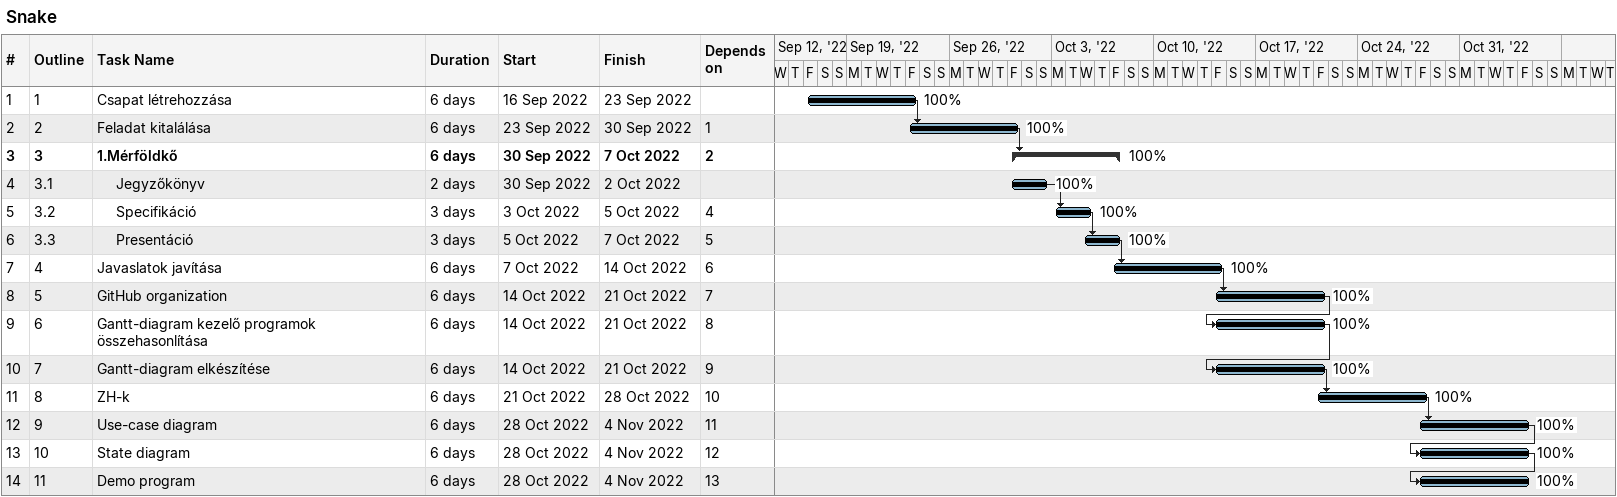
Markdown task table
Snake

| ID | WBS | Task | Duration | Start | Finish | Predecessors | % complete |
|---|---|---|---|---|---|---|---|
| 1 | 1 | Csapat létrehozzása | 6d | 2022-09-16 | 2022-09-23 |  | 100 |
| 2 | 2 | Feladat kitalálása | 6d | 2022-09-23 | 2022-09-30 | 1 | 100 |
| 3 | 3 | **1.Mérföldkő** | 6d | 2022-09-30 | 2022-10-07 | 2 | 100 |
| 4 | 3.1 | Jegyzőkönyv | 2d | 2022-09-30 | 2022-10-02 |  | 100 |
| 5 | 3.2 | Specifikáció | 3d | 2022-10-03 | 2022-10-05 | 4 | 100 |
| 6 | 3.3 | Presentáció | 3d | 2022-10-05 | 2022-10-07 | 5 | 100 |
| 7 | 4 | Javaslatok javítása | 6d | 2022-10-07 | 2022-10-14 | 6 | 100 |
| 8 | 5 | GitHub organization | 6d | 2022-10-14 | 2022-10-21 | 7 | 100 |
| 9 | 6 | Gantt-diagram kezelő programok összehasonlítása | 6d | 2022-10-14 | 2022-10-21 | 8 | 100 |
| 10 | 7 | Gantt-diagram elkészítése | 6d | 2022-10-14 | 2022-10-21 | 9 | 100 |
| 11 | 8 | ZH-k | 6d | 2022-10-21 | 2022-10-28 | 10 | 100 |
| 12 | 9 | Use-case diagram | 6d | 2022-10-28 | 2022-11-04 | 11 | 100 |
| 13 | 10 | State diagram | 6d | 2022-10-28 | 2022-11-04 | 12 | 100 |
| 14 | 11 | Demo program | 6d | 2022-10-28 | 2022-11-04 | 13 | 100 |
